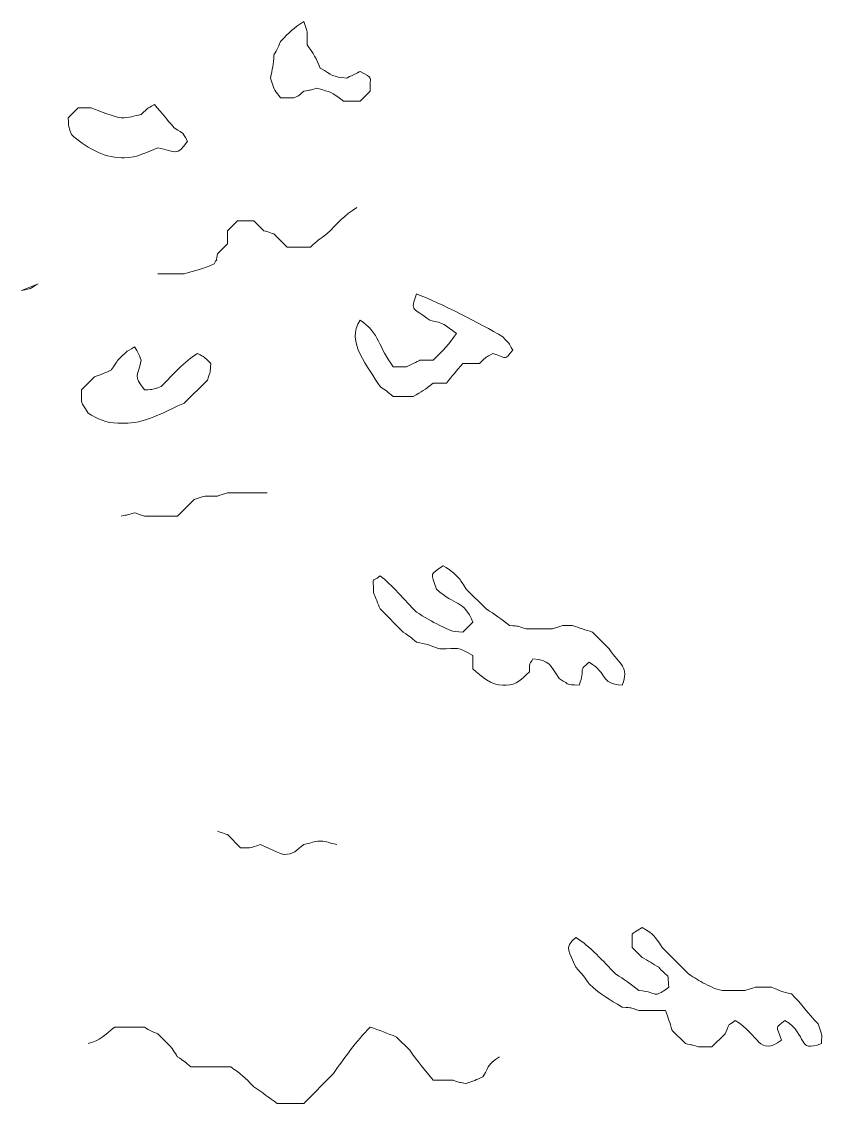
# Model space of a CAD drawing. Header units: millimetres. Extents: x -6423 to -1759, y 6 to 2012.
# Drawn here: x -1917.34 to -1881.16, y 1656.72 to 1705.59 of the extents above; entities that cross this region are included whole.
import ezdxf

# ---------------------------------------------------------------- set-up
doc = ezdxf.new("R2010")
doc.units = ezdxf.units.MM
doc.header["$MEASUREMENT"] = 0
doc.layers.add('layer 1', color=7, linetype='Continuous')

msp = doc.modelspace()

# ---------------------------------------------------------------- linework, layer by layer
at = {"layer": 'layer 1', "color": 177, "lineweight": 9}
for points, knots in [([(-1902.0459, 1703.3439), (-1902.1418, 1703.2893), (-1902.5421, 1703.0984), (-1902.6457, 1703.0439), (-1902.6457, 1703.0439), (-1903.3211, 1703.096), (-1903.2903, 1703.1617), (-1903.8453, 1703.4938), (-1903.8453, 1703.4938), (-1904.017, 1703.893), (-1904.156, 1704.1777), (-1904.4448, 1704.5432), (-1904.4448, 1704.5432), (-1904.4448, 1705.1764), (-1904.3811, 1705.0424), (-1904.5948, 1705.5926), (-1904.5948, 1705.5926), (-1905.1002, 1705.2836), (-1905.2043, 1705.133), (-1905.6442, 1704.693), (-1905.6442, 1704.693), (-1905.7613, 1704.3681), (-1905.7768, 1704.3769), (-1905.9442, 1704.0934), (-1905.9442, 1704.0934), (-1905.9543, 1703.6264), (-1906.0142, 1703.4662), (-1906.094, 1703.0441), (-1906.094, 1703.0441), (-1905.8836, 1702.4362), (-1906.0292, 1702.6687), (-1905.6442, 1702.1443), (-1905.6442, 1702.1443), (-1905.6442, 1702.1443), (-1905.0446, 1702.1444), (-1905.0446, 1702.1444), (-1905.0446, 1702.1444), (-1904.6775, 1702.3114), (-1904.8988, 1702.204), (-1904.5948, 1702.4443), (-1904.5948, 1702.4443), (-1904.2727, 1702.5119), (-1904.337, 1702.4808), (-1903.9951, 1702.594), (-1903.9951, 1702.594), (-1903.3294, 1702.3737), (-1903.383, 1702.4587), (-1902.7956, 1701.9944), (-1902.7956, 1701.9944), (-1902.7956, 1701.9944), (-1902.0459, 1701.9945), (-1902.0459, 1701.9945), (-1902.0459, 1701.9945), (-1902.0459, 1701.9945), (-1901.5963, 1702.4441), (-1901.5963, 1702.4441), (-1901.5963, 1702.4441), (-1901.6123, 1703.1831), (-1901.4308, 1702.9787), (-1902.0459, 1703.3439)], [0, 0, 0, 0, 0.0625, 0.0625, 0.0625, 0.0625, 0.125, 0.125, 0.125, 0.125, 0.1875, 0.1875, 0.1875, 0.1875, 0.25, 0.25, 0.25, 0.25, 0.3125, 0.3125, 0.3125, 0.3125, 0.375, 0.375, 0.375, 0.375, 0.4375, 0.4375, 0.4375, 0.4375, 0.5, 0.5, 0.5, 0.5, 0.5625, 0.5625, 0.5625, 0.5625, 0.625, 0.625, 0.625, 0.625, 0.6875, 0.6875, 0.6875, 0.6875, 0.75, 0.75, 0.75, 0.75, 0.8125, 0.8125, 0.8125, 0.8125, 0.875, 0.875, 0.875, 0.875, 1, 1, 1, 1]), ([(-1910.442, 1700.7952), (-1910.809, 1701.1929), (-1910.9743, 1701.4466), (-1911.3414, 1701.8445), (-1911.3414, 1701.8445), (-1911.7343, 1701.6208), (-1911.5738, 1701.7336), (-1911.9412, 1701.3949), (-1911.9412, 1701.3949), (-1912.2735, 1701.3321), (-1912.4812, 1701.245), (-1912.8408, 1701.2448), (-1912.8408, 1701.2448), (-1913.0927, 1701.2448), (-1913.883, 1701.5885), (-1914.1899, 1701.6946), (-1914.1899, 1701.6946), (-1914.1899, 1701.6946), (-1914.7897, 1701.6947), (-1914.7897, 1701.6947), (-1914.7897, 1701.6947), (-1914.7897, 1701.6947), (-1915.2396, 1701.2448), (-1915.2396, 1701.2448), (-1915.2396, 1701.2448), (-1915.1994, 1700.73), (-1915.2449, 1700.9746), (-1915.0895, 1700.4951), (-1915.0895, 1700.4951), (-1914.4935, 1699.9448), (-1913.6557, 1699.4459), (-1912.8406, 1699.4459), (-1912.8406, 1699.4459), (-1912.8406, 1699.4459), (-1912.6908, 1699.4456), (-1912.6908, 1699.4456), (-1912.6908, 1699.4456), (-1912.1165, 1699.4459), (-1911.6816, 1699.6991), (-1911.1915, 1699.8955), (-1911.1915, 1699.8955), (-1910.3522, 1699.7368), (-1910.3401, 1699.4619), (-1909.8423, 1700.1952), (-1909.8423, 1700.1952), (-1910.1717, 1700.6987), (-1909.9257, 1700.452), (-1910.442, 1700.7952)], [0, 0, 0, 0, 0.0769231, 0.0769231, 0.0769231, 0.0769231, 0.1538462, 0.1538462, 0.1538462, 0.1538462, 0.2307692, 0.2307692, 0.2307692, 0.2307692, 0.3076923, 0.3076923, 0.3076923, 0.3076923, 0.3846154, 0.3846154, 0.3846154, 0.3846154, 0.4615385, 0.4615385, 0.4615385, 0.4615385, 0.5384615, 0.5384615, 0.5384615, 0.5384615, 0.6153846, 0.6153846, 0.6153846, 0.6153846, 0.6923077, 0.6923077, 0.6923077, 0.6923077, 0.7692308, 0.7692308, 0.7692308, 0.7692308, 0.8461538, 0.8461538, 0.8461538, 0.8461538, 1, 1, 1, 1]), ([(-1911.1915, 1694.1984), (-1911.1915, 1694.1984), (-1909.9921, 1694.1984), (-1909.9921, 1694.1984), (-1909.9921, 1694.1984), (-1909.4478, 1694.3748), (-1909.1845, 1694.3963), (-1908.643, 1694.6483), (-1908.643, 1694.6483), (-1908.4118, 1695.0719), (-1908.6134, 1694.5227), (-1908.4928, 1695.098), (-1908.4928, 1695.098), (-1908.4928, 1695.098), (-1908.0431, 1695.5476), (-1908.0431, 1695.5476), (-1908.0431, 1695.5476), (-1908.0431, 1695.5476), (-1908.0432, 1696.1473), (-1908.0432, 1696.1473), (-1908.0432, 1696.1473), (-1908.0432, 1696.1473), (-1907.5932, 1696.597), (-1907.5932, 1696.597), (-1907.5932, 1696.597), (-1907.5932, 1696.597), (-1906.8437, 1696.5971), (-1906.8437, 1696.5971), (-1906.8437, 1696.5971), (-1906.8437, 1696.5971), (-1906.3939, 1696.1473), (-1906.3939, 1696.1473), (-1906.3939, 1696.1473), (-1906.3849, 1696.1434), (-1905.9693, 1696.0066), (-1905.9442, 1695.9976), (-1905.9442, 1695.9976), (-1905.9442, 1695.9976), (-1905.3444, 1695.3978), (-1905.3444, 1695.3978), (-1905.3444, 1695.3978), (-1905.3444, 1695.3978), (-1904.2949, 1695.3978), (-1904.2949, 1695.3978), (-1904.2949, 1695.3978), (-1903.9426, 1695.7223), (-1903.909, 1695.7516), (-1903.5453, 1695.9974), (-1903.5453, 1695.9974), (-1903.0508, 1696.4919), (-1902.7626, 1696.8502), (-1902.196, 1697.1968)], [0, 0, 0, 0, 0.0714286, 0.0714286, 0.0714286, 0.0714286, 0.1428571, 0.1428571, 0.1428571, 0.1428571, 0.2142857, 0.2142857, 0.2142857, 0.2142857, 0.2857143, 0.2857143, 0.2857143, 0.2857143, 0.3571429, 0.3571429, 0.3571429, 0.3571429, 0.4285714, 0.4285714, 0.4285714, 0.4285714, 0.5, 0.5, 0.5, 0.5, 0.5714286, 0.5714286, 0.5714286, 0.5714286, 0.6428571, 0.6428571, 0.6428571, 0.6428571, 0.7142857, 0.7142857, 0.7142857, 0.7142857, 0.7857143, 0.7857143, 0.7857143, 0.7857143, 0.8571429, 0.8571429, 0.8571429, 0.8571429, 1, 1, 1, 1]), ([(-1916.5888, 1693.7487), (-1916.5888, 1693.7487), (-1917.3385, 1693.4486), (-1917.3385, 1693.4486), (-1917.3385, 1693.4486), (-1916.8405, 1693.5451), (-1917.0335, 1693.4862), (-1916.5888, 1693.7487)], [0, 0, 0, 0, 0.3333333, 0.3333333, 0.3333333, 0.3333333, 1, 1, 1, 1]), ([(-1895.5993, 1691.3498), (-1896.6355, 1691.9703), (-1898.387, 1692.8534), (-1899.4973, 1693.2989), (-1899.4973, 1693.2989), (-1899.8068, 1692.4539), (-1899.6286, 1692.6923), (-1898.8975, 1692.0992), (-1898.8975, 1692.0992), (-1898.246, 1691.962), (-1898.2257, 1691.9161), (-1897.6983, 1691.4996), (-1897.6983, 1691.4996), (-1898.0499, 1690.979), (-1898.2775, 1690.7702), (-1898.7477, 1690.3002), (-1898.7477, 1690.3002), (-1898.7477, 1690.3002), (-1899.3472, 1690.3003), (-1899.3472, 1690.3003), (-1899.3472, 1690.3003), (-1899.4431, 1690.2457), (-1899.8432, 1690.0548), (-1899.947, 1690.0003), (-1899.947, 1690.0003), (-1899.947, 1690.0003), (-1900.5468, 1690.0003), (-1900.5468, 1690.0003), (-1900.5468, 1690.0003), (-1901.2219, 1690.8557), (-1901.1563, 1691.5429), (-1902.0459, 1692.0992), (-1902.0459, 1692.0992), (-1902.726, 1691.1448), (-1901.6571, 1689.9535), (-1901.1463, 1689.1009), (-1901.1463, 1689.1009), (-1900.8628, 1688.9191), (-1900.8184, 1688.8704), (-1900.5468, 1688.6511), (-1900.5468, 1688.6511), (-1900.5468, 1688.6511), (-1899.6472, 1688.6511), (-1899.6472, 1688.6511), (-1899.6472, 1688.6511), (-1899.249, 1688.8896), (-1899.1348, 1688.9453), (-1898.7477, 1689.2508), (-1898.7477, 1689.2508), (-1898.7477, 1689.2508), (-1898.1479, 1689.2509), (-1898.1479, 1689.2509), (-1898.1479, 1689.2509), (-1897.8633, 1689.6021), (-1897.7204, 1689.8012), (-1897.3985, 1690.1502), (-1897.3985, 1690.1502), (-1897.3985, 1690.1502), (-1896.6488, 1690.1505), (-1896.6488, 1690.1505), (-1896.6488, 1690.1505), (-1896.2972, 1690.5016), (-1896.3958, 1690.3912), (-1896.049, 1690.6001), (-1896.049, 1690.6001), (-1895.3437, 1690.3714), (-1895.5533, 1690.2797), (-1895.1494, 1690.75), (-1895.1494, 1690.75), (-1895.3765, 1691.1488), (-1895.2655, 1690.9801), (-1895.5993, 1691.3498)], [0, 0, 0, 0, 0.0526316, 0.0526316, 0.0526316, 0.0526316, 0.1052632, 0.1052632, 0.1052632, 0.1052632, 0.1578947, 0.1578947, 0.1578947, 0.1578947, 0.2105263, 0.2105263, 0.2105263, 0.2105263, 0.2631579, 0.2631579, 0.2631579, 0.2631579, 0.3157895, 0.3157895, 0.3157895, 0.3157895, 0.3684211, 0.3684211, 0.3684211, 0.3684211, 0.4210526, 0.4210526, 0.4210526, 0.4210526, 0.4736842, 0.4736842, 0.4736842, 0.4736842, 0.5263158, 0.5263158, 0.5263158, 0.5263158, 0.5789474, 0.5789474, 0.5789474, 0.5789474, 0.6315789, 0.6315789, 0.6315789, 0.6315789, 0.6842105, 0.6842105, 0.6842105, 0.6842105, 0.7368421, 0.7368421, 0.7368421, 0.7368421, 0.7894737, 0.7894737, 0.7894737, 0.7894737, 0.8421053, 0.8421053, 0.8421053, 0.8421053, 0.8947368, 0.8947368, 0.8947368, 0.8947368, 1, 1, 1, 1]), ([(-1908.7927, 1690.1502), (-1909.1441, 1690.5018), (-1909.0402, 1690.3909), (-1909.3924, 1690.6002), (-1909.3924, 1690.6002), (-1910.0094, 1690.2227), (-1910.4952, 1689.6473), (-1911.0415, 1689.1009), (-1911.0415, 1689.1009), (-1911.4817, 1688.9548), (-1911.3174, 1688.9874), (-1911.7913, 1688.9509), (-1911.7913, 1688.9509), (-1912.3071, 1689.6748), (-1912.0997, 1689.461), (-1911.9411, 1690.3003), (-1911.9411, 1690.3003), (-1912.0583, 1690.6254), (-1912.0737, 1690.6165), (-1912.241, 1690.9001), (-1912.241, 1690.9001), (-1912.6666, 1690.6433), (-1912.6045, 1690.6781), (-1912.9906, 1690.3002), (-1912.9906, 1690.3002), (-1913.0002, 1690.2827), (-1913.2742, 1689.8758), (-1913.2904, 1689.8506), (-1913.2904, 1689.8506), (-1913.5948, 1689.7059), (-1913.7193, 1689.6615), (-1914.0401, 1689.5505), (-1914.0401, 1689.5505), (-1914.0401, 1689.5505), (-1914.6398, 1688.9509), (-1914.6398, 1688.9509), (-1914.6398, 1688.9509), (-1914.6235, 1688.1992), (-1914.7042, 1688.5325), (-1914.34, 1687.9014), (-1914.34, 1687.9014), (-1913.9038, 1687.6496), (-1913.5341, 1687.4516), (-1912.9906, 1687.4516), (-1912.9906, 1687.4516), (-1912.9906, 1687.4516), (-1912.5409, 1687.4516), (-1912.5409, 1687.4516), (-1912.5409, 1687.4516), (-1911.7268, 1687.4518), (-1910.722, 1688.0585), (-1909.9921, 1688.3512), (-1909.9921, 1688.3512), (-1909.9921, 1688.3512), (-1908.9426, 1689.4005), (-1908.9426, 1689.4005), (-1908.9426, 1689.4005), (-1908.7967, 1689.8407), (-1908.8291, 1689.6764), (-1908.7927, 1690.1502)], [0, 0, 0, 0, 0.0625, 0.0625, 0.0625, 0.0625, 0.125, 0.125, 0.125, 0.125, 0.1875, 0.1875, 0.1875, 0.1875, 0.25, 0.25, 0.25, 0.25, 0.3125, 0.3125, 0.3125, 0.3125, 0.375, 0.375, 0.375, 0.375, 0.4375, 0.4375, 0.4375, 0.4375, 0.5, 0.5, 0.5, 0.5, 0.5625, 0.5625, 0.5625, 0.5625, 0.625, 0.625, 0.625, 0.625, 0.6875, 0.6875, 0.6875, 0.6875, 0.75, 0.75, 0.75, 0.75, 0.8125, 0.8125, 0.8125, 0.8125, 0.875, 0.875, 0.875, 0.875, 1, 1, 1, 1]), ([(-1912.8406, 1683.2537), (-1912.5226, 1683.3206), (-1912.5933, 1683.277), (-1912.241, 1683.4036), (-1912.241, 1683.4036), (-1912.232, 1683.3995), (-1911.8162, 1683.2629), (-1911.7913, 1683.2537), (-1911.7913, 1683.2537), (-1911.7913, 1683.2537), (-1910.2921, 1683.2537), (-1910.2921, 1683.2537), (-1910.2921, 1683.2537), (-1910.2921, 1683.2537), (-1909.5424, 1684.0032), (-1909.5424, 1684.0032), (-1909.5424, 1684.0032), (-1908.9867, 1684.1835), (-1909.1133, 1684.1533), (-1908.4928, 1684.1533), (-1908.4928, 1684.1533), (-1908.4838, 1684.1572), (-1908.0682, 1684.2942), (-1908.0431, 1684.3031), (-1908.0431, 1684.3031), (-1908.0431, 1684.3031), (-1906.2439, 1684.3034), (-1906.2439, 1684.3034)], [0, 0, 0, 0, 0.125, 0.125, 0.125, 0.125, 0.25, 0.25, 0.25, 0.25, 0.375, 0.375, 0.375, 0.375, 0.5, 0.5, 0.5, 0.5, 0.625, 0.625, 0.625, 0.625, 0.75, 0.75, 0.75, 0.75, 1, 1, 1, 1]), ([(-1890.8014, 1677.2566), (-1890.8014, 1677.2566), (-1891.5514, 1678.0064), (-1891.5514, 1678.0064), (-1891.5514, 1678.0064), (-1891.8513, 1678.1101), (-1892.1505, 1678.2022), (-1892.4507, 1678.3061), (-1892.4507, 1678.3061), (-1892.4507, 1678.3061), (-1892.9006, 1678.3062), (-1892.9006, 1678.3062), (-1892.9006, 1678.3062), (-1892.9096, 1678.3019), (-1893.3252, 1678.165), (-1893.3503, 1678.156), (-1893.3503, 1678.156), (-1893.3503, 1678.156), (-1894.0999, 1678.1563), (-1894.0999, 1678.1563), (-1894.0999, 1678.1563), (-1894.0999, 1678.1563), (-1894.5496, 1678.1563), (-1894.5496, 1678.1563), (-1894.5496, 1678.1563), (-1894.9897, 1678.3019), (-1894.8254, 1678.2698), (-1895.2992, 1678.3062), (-1895.2992, 1678.3062), (-1895.6784, 1678.6136), (-1895.9573, 1678.7998), (-1896.3489, 1679.0556), (-1896.3489, 1679.0556), (-1896.3489, 1679.0556), (-1897.2483, 1679.9554), (-1897.2483, 1679.9554), (-1897.2483, 1679.9554), (-1897.2579, 1679.9729), (-1897.5319, 1680.3796), (-1897.5482, 1680.4051), (-1897.5482, 1680.4051), (-1897.9291, 1680.7859), (-1897.8839, 1680.7515), (-1898.2979, 1681.0048), (-1898.2979, 1681.0048), (-1898.9204, 1680.5826), (-1898.844, 1680.7146), (-1898.5977, 1679.9554), (-1898.5977, 1679.9554), (-1897.7229, 1679.1479), (-1897.3927, 1679.5066), (-1896.9485, 1678.4563), (-1896.9485, 1678.4563), (-1896.9485, 1678.4563), (-1897.3984, 1678.0063), (-1897.3984, 1678.0063), (-1897.3984, 1678.0063), (-1897.9816, 1678.0513), (-1897.9476, 1678.0734), (-1898.4478, 1678.3062), (-1898.4478, 1678.3062), (-1898.8033, 1678.4962), (-1899.1472, 1678.6964), (-1899.4973, 1678.9059), (-1899.4973, 1678.9059), (-1900.0395, 1679.4478), (-1900.639, 1680.1723), (-1901.1463, 1680.5552), (-1901.1463, 1680.5552), (-1901.5627, 1680.1978), (-1901.4283, 1680.6289), (-1901.4466, 1679.8056), (-1901.4466, 1679.8056), (-1901.3454, 1679.5593), (-1901.2455, 1679.3026), (-1901.1463, 1679.0558), (-1901.1463, 1679.0558), (-1901.1463, 1679.0558), (-1900.0971, 1678.0064), (-1900.0971, 1678.0064), (-1900.0971, 1678.0064), (-1899.8134, 1677.8246), (-1899.7689, 1677.7757), (-1899.4973, 1677.5567), (-1899.4973, 1677.5567), (-1899.0723, 1677.4763), (-1898.8417, 1677.393), (-1898.4478, 1677.2567), (-1898.4478, 1677.2567), (-1897.5717, 1677.2567), (-1897.6833, 1677.3811), (-1896.9485, 1676.9569), (-1896.9485, 1676.9569), (-1896.9485, 1676.9569), (-1896.9485, 1676.3571), (-1896.9485, 1676.3571), (-1896.9485, 1676.3571), (-1896.5609, 1675.999), (-1896.1344, 1675.6075), (-1895.5993, 1675.6075), (-1895.5993, 1675.6075), (-1895.5993, 1675.6075), (-1895.4492, 1675.6075), (-1895.4492, 1675.6075), (-1895.4492, 1675.6075), (-1894.9686, 1675.6075), (-1894.7478, 1675.886), (-1894.3997, 1676.2072), (-1894.3997, 1676.2072), (-1894.3997, 1676.7864), (-1894.3712, 1676.5012), (-1894.2499, 1676.807), (-1894.2499, 1676.807), (-1893.4509, 1676.7282), (-1893.4882, 1676.5547), (-1893.0504, 1675.9072), (-1893.0504, 1675.9072), (-1892.4681, 1675.5711), (-1892.8147, 1675.6586), (-1892.1508, 1675.6074), (-1892.1508, 1675.6074), (-1891.836, 1676.4191), (-1892.2618, 1676.1753), (-1891.7012, 1676.6569), (-1891.7012, 1676.6569), (-1890.7718, 1676.076), (-1891.2626, 1675.712), (-1890.2019, 1675.6074), (-1890.2019, 1675.6074), (-1889.8888, 1676.4618), (-1890.2837, 1676.4903), (-1890.8014, 1677.2566)], [0, 0, 0, 0, 0.0294118, 0.0294118, 0.0294118, 0.0294118, 0.0588235, 0.0588235, 0.0588235, 0.0588235, 0.0882353, 0.0882353, 0.0882353, 0.0882353, 0.1176471, 0.1176471, 0.1176471, 0.1176471, 0.1470588, 0.1470588, 0.1470588, 0.1470588, 0.1764706, 0.1764706, 0.1764706, 0.1764706, 0.2058824, 0.2058824, 0.2058824, 0.2058824, 0.2352941, 0.2352941, 0.2352941, 0.2352941, 0.2647059, 0.2647059, 0.2647059, 0.2647059, 0.2941176, 0.2941176, 0.2941176, 0.2941176, 0.3235294, 0.3235294, 0.3235294, 0.3235294, 0.3529412, 0.3529412, 0.3529412, 0.3529412, 0.3823529, 0.3823529, 0.3823529, 0.3823529, 0.4117647, 0.4117647, 0.4117647, 0.4117647, 0.4411765, 0.4411765, 0.4411765, 0.4411765, 0.4705882, 0.4705882, 0.4705882, 0.4705882, 0.5, 0.5, 0.5, 0.5, 0.5294118, 0.5294118, 0.5294118, 0.5294118, 0.5588235, 0.5588235, 0.5588235, 0.5588235, 0.5882353, 0.5882353, 0.5882353, 0.5882353, 0.6176471, 0.6176471, 0.6176471, 0.6176471, 0.6470588, 0.6470588, 0.6470588, 0.6470588, 0.6764706, 0.6764706, 0.6764706, 0.6764706, 0.7058824, 0.7058824, 0.7058824, 0.7058824, 0.7352941, 0.7352941, 0.7352941, 0.7352941, 0.7647059, 0.7647059, 0.7647059, 0.7647059, 0.7941176, 0.7941176, 0.7941176, 0.7941176, 0.8235294, 0.8235294, 0.8235294, 0.8235294, 0.8529412, 0.8529412, 0.8529412, 0.8529412, 0.8823529, 0.8823529, 0.8823529, 0.8823529, 0.9117647, 0.9117647, 0.9117647, 0.9117647, 0.9411765, 0.9411765, 0.9411765, 0.9411765, 1, 1, 1, 1]), ([(-1908.4928, 1669.0108), (-1908.4799, 1669.0047), (-1908.056, 1668.8667), (-1908.0431, 1668.8607), (-1908.0431, 1668.8607), (-1908.0431, 1668.8607), (-1907.4433, 1668.2611), (-1907.4433, 1668.2611), (-1907.4433, 1668.2611), (-1906.8537, 1668.2741), (-1907.0732, 1668.2395), (-1906.5437, 1668.4109), (-1906.5437, 1668.4109), (-1906.3621, 1668.3379), (-1905.5876, 1667.9612), (-1905.4943, 1667.9612), (-1905.4943, 1667.9612), (-1905.049, 1667.9612), (-1904.926, 1668.1497), (-1904.595, 1668.4111), (-1904.595, 1668.4111), (-1904.2258, 1668.4825), (-1904.1622, 1668.5611), (-1903.845, 1668.561), (-1903.845, 1668.561), (-1903.5202, 1668.561), (-1903.4734, 1668.4823), (-1903.0957, 1668.4111)], [0, 0, 0, 0, 0.125, 0.125, 0.125, 0.125, 0.25, 0.25, 0.25, 0.25, 0.375, 0.375, 0.375, 0.375, 0.5, 0.5, 0.5, 0.5, 0.625, 0.625, 0.625, 0.625, 0.75, 0.75, 0.75, 0.75, 1, 1, 1, 1]), ([(-1881.3561, 1660.3151), (-1881.838, 1660.8075), (-1882.074, 1661.1718), (-1882.5557, 1661.6645), (-1882.5557, 1661.6645), (-1883.0034, 1661.7589), (-1883.0456, 1661.8001), (-1883.4554, 1661.964), (-1883.4554, 1661.964), (-1883.4554, 1661.964), (-1884.2047, 1661.9642), (-1884.2047, 1661.9642), (-1884.2047, 1661.9642), (-1884.214, 1661.9601), (-1884.6295, 1661.8233), (-1884.6547, 1661.8142), (-1884.6547, 1661.8142), (-1884.6547, 1661.8142), (-1885.5541, 1661.8144), (-1885.5541, 1661.8144), (-1885.5541, 1661.8144), (-1885.9124, 1661.8142), (-1886.1617, 1661.9781), (-1886.4537, 1662.1141), (-1886.4537, 1662.1141), (-1886.741, 1662.2649), (-1886.9275, 1662.3835), (-1887.2033, 1662.5639), (-1887.2033, 1662.5639), (-1887.2033, 1662.5639), (-1888.4028, 1663.7634), (-1888.4028, 1663.7634), (-1888.4028, 1663.7634), (-1888.7843, 1664.3278), (-1888.7, 1664.2945), (-1889.3023, 1664.6627), (-1889.3023, 1664.6627), (-1889.9122, 1664.249), (-1889.7346, 1664.5701), (-1889.7522, 1663.7634), (-1889.7522, 1663.7634), (-1889.7522, 1663.7634), (-1889.3023, 1663.3134), (-1889.3023, 1663.3134), (-1889.3023, 1663.3134), (-1889.042, 1663.1598), (-1888.812, 1663.0191), (-1888.5527, 1662.8638), (-1888.5527, 1662.8638), (-1887.9747, 1662.2227), (-1888.1774, 1662.7196), (-1888.1027, 1661.964), (-1888.1027, 1661.964), (-1888.8984, 1661.3974), (-1888.4917, 1661.7404), (-1889.4521, 1661.8142), (-1889.4521, 1661.8142), (-1889.8312, 1662.1216), (-1890.1099, 1662.3078), (-1890.5019, 1662.5638), (-1890.5019, 1662.5638), (-1891.0711, 1663.1335), (-1891.6564, 1663.8189), (-1892.3008, 1664.213), (-1892.3008, 1664.213), (-1892.8775, 1663.7178), (-1892.5828, 1663.5664), (-1892.3008, 1662.8636), (-1892.3008, 1662.8636), (-1891.9763, 1662.5115), (-1891.9468, 1662.4779), (-1891.701, 1662.1141), (-1891.701, 1662.1141), (-1891.124, 1661.5812), (-1890.8208, 1661.4352), (-1890.2019, 1661.0645), (-1890.2019, 1661.0645), (-1889.687, 1661.0243), (-1889.9318, 1661.0703), (-1889.4521, 1660.9149), (-1889.4521, 1660.9149), (-1889.4521, 1660.9149), (-1888.2528, 1660.9149), (-1888.2528, 1660.9149), (-1888.2528, 1660.9149), (-1888.1085, 1660.5621), (-1888.0703, 1660.3774), (-1887.9532, 1660.0153), (-1887.9532, 1660.0153), (-1887.9532, 1660.0153), (-1887.3532, 1659.4154), (-1887.3532, 1659.4154), (-1887.3532, 1659.4154), (-1887.0312, 1659.3479), (-1887.0954, 1659.3787), (-1886.7535, 1659.2656), (-1886.7535, 1659.2656), (-1886.7535, 1659.2656), (-1886.1539, 1659.2653), (-1886.1539, 1659.2653), (-1886.1539, 1659.2653), (-1886.1539, 1659.2653), (-1885.5541, 1659.8652), (-1885.5541, 1659.8652), (-1885.5541, 1659.8652), (-1885.2444, 1660.5168), (-1885.5406, 1660.1013), (-1885.1044, 1660.4649), (-1885.1044, 1660.4649), (-1884.0076, 1659.794), (-1884.0439, 1658.8255), (-1883.0054, 1659.5653), (-1883.0054, 1659.5653), (-1883.2343, 1660.2708), (-1883.3257, 1660.0611), (-1882.8557, 1660.465), (-1882.8557, 1660.465), (-1881.7611, 1659.7805), (-1882.352, 1658.9955), (-1881.2064, 1659.4155), (-1881.2064, 1659.4155), (-1881.1846, 1659.9296), (-1881.1628, 1659.7312), (-1881.3561, 1660.3151)], [0, 0, 0, 0, 0.03125, 0.03125, 0.03125, 0.03125, 0.0625, 0.0625, 0.0625, 0.0625, 0.09375, 0.09375, 0.09375, 0.09375, 0.125, 0.125, 0.125, 0.125, 0.15625, 0.15625, 0.15625, 0.15625, 0.1875, 0.1875, 0.1875, 0.1875, 0.21875, 0.21875, 0.21875, 0.21875, 0.25, 0.25, 0.25, 0.25, 0.28125, 0.28125, 0.28125, 0.28125, 0.3125, 0.3125, 0.3125, 0.3125, 0.34375, 0.34375, 0.34375, 0.34375, 0.375, 0.375, 0.375, 0.375, 0.40625, 0.40625, 0.40625, 0.40625, 0.4375, 0.4375, 0.4375, 0.4375, 0.46875, 0.46875, 0.46875, 0.46875, 0.5, 0.5, 0.5, 0.5, 0.53125, 0.53125, 0.53125, 0.53125, 0.5625, 0.5625, 0.5625, 0.5625, 0.59375, 0.59375, 0.59375, 0.59375, 0.625, 0.625, 0.625, 0.625, 0.65625, 0.65625, 0.65625, 0.65625, 0.6875, 0.6875, 0.6875, 0.6875, 0.71875, 0.71875, 0.71875, 0.71875, 0.75, 0.75, 0.75, 0.75, 0.78125, 0.78125, 0.78125, 0.78125, 0.8125, 0.8125, 0.8125, 0.8125, 0.84375, 0.84375, 0.84375, 0.84375, 0.875, 0.875, 0.875, 0.875, 0.90625, 0.90625, 0.90625, 0.90625, 0.9375, 0.9375, 0.9375, 0.9375, 1, 1, 1, 1]), ([(-1914.34, 1659.4154), (-1913.7587, 1659.5825), (-1913.6217, 1659.7748), (-1913.1407, 1660.1649), (-1913.1407, 1660.1649), (-1913.1407, 1660.1649), (-1911.7913, 1660.1649), (-1911.7913, 1660.1649), (-1911.7913, 1660.1649), (-1911.5012, 1659.9795), (-1911.5014, 1659.9923), (-1911.1915, 1659.8651), (-1911.1915, 1659.8651), (-1911.1915, 1659.8651), (-1910.5919, 1659.2656), (-1910.5919, 1659.2656), (-1910.5919, 1659.2656), (-1910.5822, 1659.2479), (-1910.3082, 1658.8413), (-1910.2919, 1658.8156), (-1910.2919, 1658.8156), (-1910.0082, 1658.6342), (-1909.9639, 1658.5851), (-1909.6921, 1658.3659), (-1909.6921, 1658.3659), (-1909.6921, 1658.3659), (-1907.8931, 1658.366), (-1907.8931, 1658.366), (-1907.8931, 1658.366), (-1907.4218, 1658.0476), (-1907.2746, 1657.8974), (-1906.8437, 1657.4662), (-1906.8437, 1657.4662), (-1906.4833, 1657.2228), (-1906.1545, 1656.9602), (-1905.7941, 1656.7167), (-1905.7941, 1656.7167), (-1905.7941, 1656.7167), (-1904.5948, 1656.7168), (-1904.5948, 1656.7168), (-1904.5948, 1656.7168), (-1904.5948, 1656.7168), (-1903.2455, 1658.0662), (-1903.2455, 1658.0662), (-1903.2455, 1658.0662), (-1902.7749, 1658.7623), (-1902.2117, 1659.5357), (-1901.5963, 1660.1649), (-1901.5963, 1660.1649), (-1901.1686, 1660.017), (-1900.8149, 1659.883), (-1900.3968, 1659.7152), (-1900.3968, 1659.7152), (-1900.3968, 1659.7152), (-1899.7971, 1659.1157), (-1899.7971, 1659.1157), (-1899.7971, 1659.1157), (-1899.4884, 1658.6588), (-1899.1037, 1658.2053), (-1898.7477, 1657.7662), (-1898.7477, 1657.7662), (-1898.7477, 1657.7662), (-1897.8482, 1657.7663), (-1897.8482, 1657.7663), (-1897.8482, 1657.7663), (-1897.4796, 1657.6338), (-1897.591, 1657.6826), (-1897.2483, 1657.6163), (-1897.2483, 1657.6163), (-1896.9326, 1657.721), (-1896.7943, 1657.7788), (-1896.4989, 1657.9163), (-1896.4989, 1657.9163), (-1896.1372, 1658.5201), (-1896.3276, 1658.4325), (-1895.7491, 1658.8156)], [0, 0, 0, 0, 0.05, 0.05, 0.05, 0.05, 0.1, 0.1, 0.1, 0.1, 0.15, 0.15, 0.15, 0.15, 0.2, 0.2, 0.2, 0.2, 0.25, 0.25, 0.25, 0.25, 0.3, 0.3, 0.3, 0.3, 0.35, 0.35, 0.35, 0.35, 0.4, 0.4, 0.4, 0.4, 0.45, 0.45, 0.45, 0.45, 0.5, 0.5, 0.5, 0.5, 0.55, 0.55, 0.55, 0.55, 0.6, 0.6, 0.6, 0.6, 0.65, 0.65, 0.65, 0.65, 0.7, 0.7, 0.7, 0.7, 0.75, 0.75, 0.75, 0.75, 0.8, 0.8, 0.8, 0.8, 0.85, 0.85, 0.85, 0.85, 0.9, 0.9, 0.9, 0.9, 1, 1, 1, 1])]:
    msp.add_open_spline(points, degree=3, knots=knots, dxfattribs=at)

doc.saveas('drawing.dxf')
